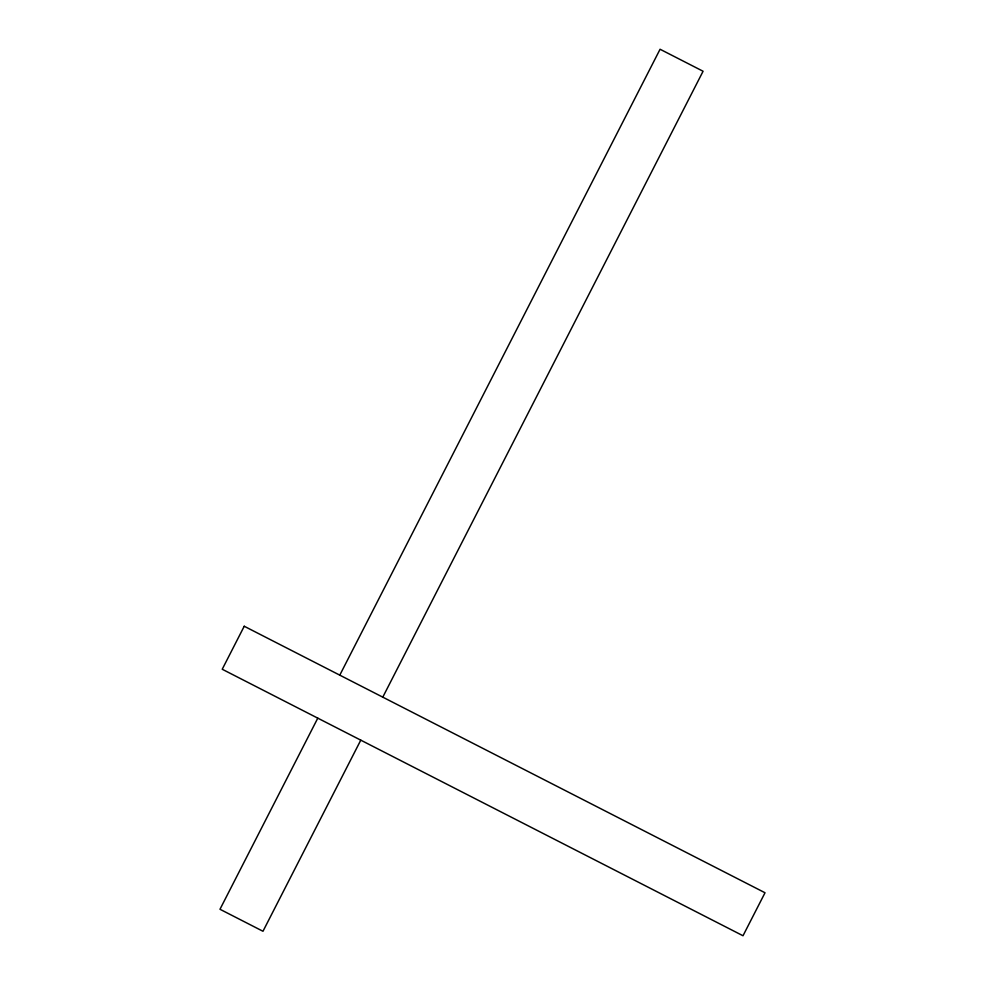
<?xml version="1.0" encoding="UTF-8"?>
<svg xmlns="http://www.w3.org/2000/svg" width="985" height="985" viewBox="0 0 985 985"><rect width="100%" height="100%" fill="white"/><g stroke="black" fill="none" stroke-linecap="round" stroke-linejoin="round"><path stroke-width="1.48" d="M317.786 718.151L219.987 909.266L262.983 931.268L360.781 740.154M339.788 675.144L660.073 49.25L703.081 71.252L382.783 697.158M244.231 626.251L222.228 669.246L743.01 935.75L765.013 892.755L244.231 626.251"/></g></svg>
